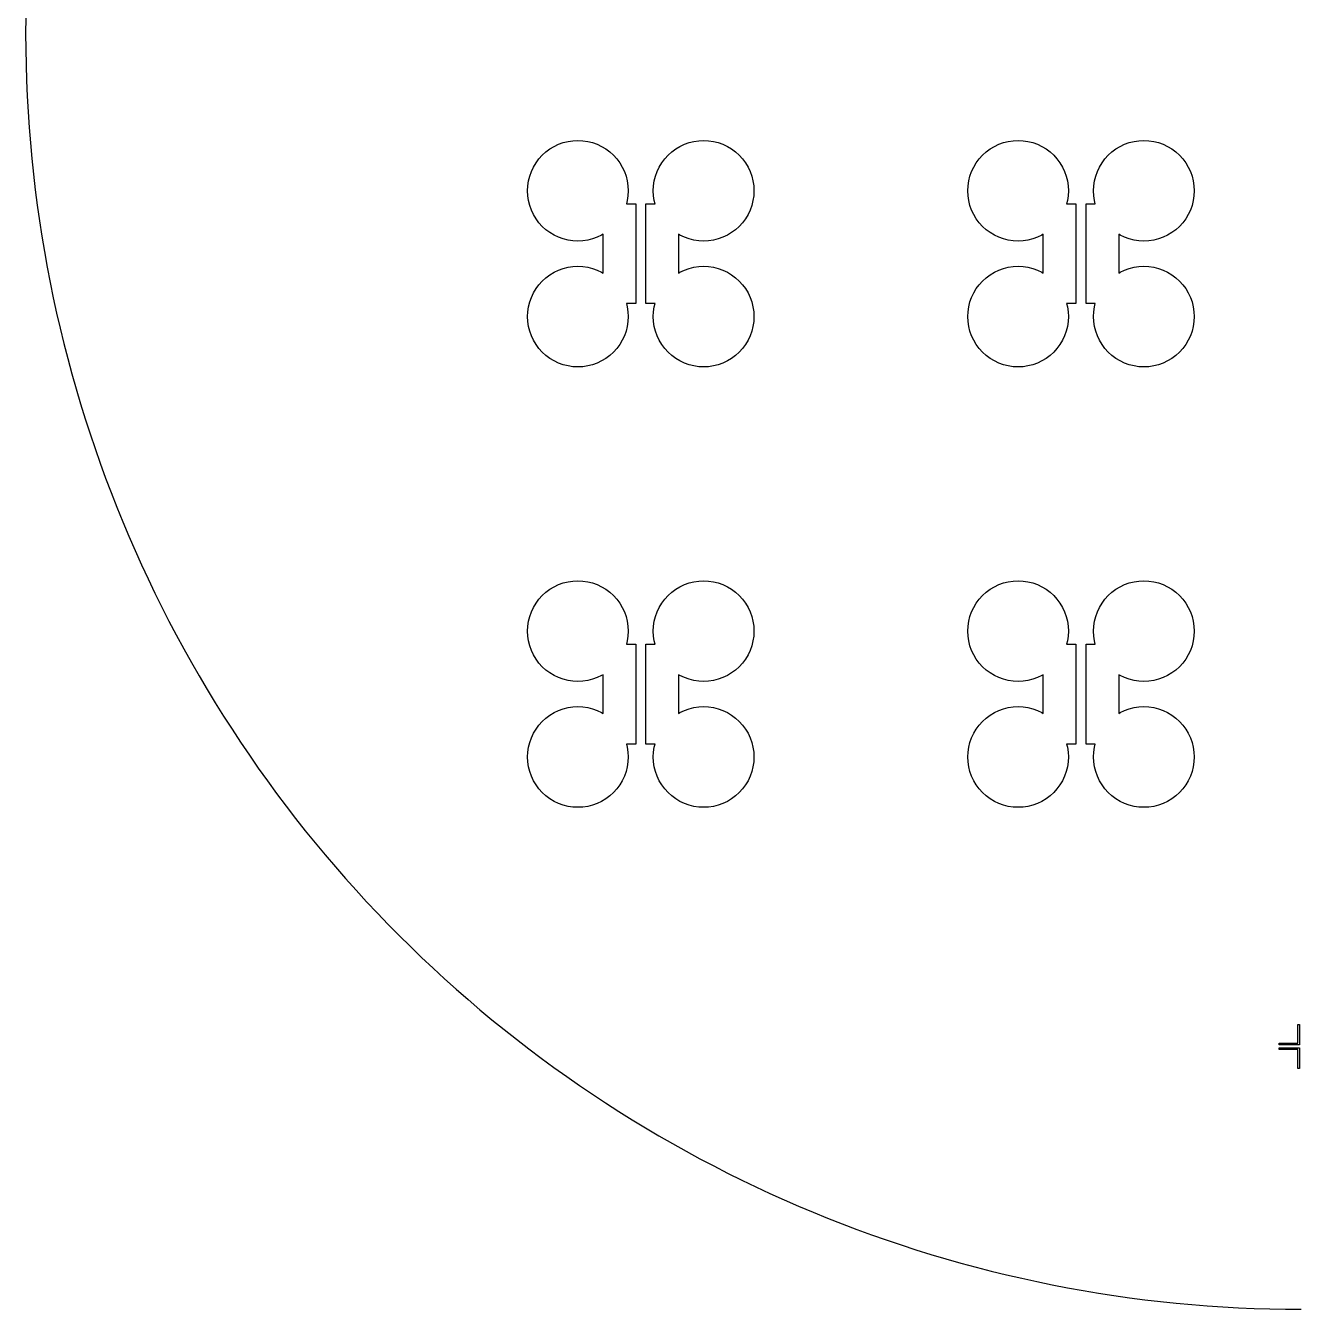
# Model space of a CAD drawing. Extents: x -18 to 83, y -18 to 83.
# Drawn here: x -18.4 to 32.2, y -18.4 to 32.6 of the extents above; entities that cross this region are included whole.
import ezdxf

# ---------------------------------------------------------------- set-up
doc = ezdxf.new("R2010")
doc.units = 0

msp = doc.modelspace()

# ---------------------------------------------------------------- linework, layer by layer
for p, q in [((-18.4462, 32.8722), (-18.45, 32.25)), ((-18.45, 32.25), (-18.4462, 31.6278)), ((-18.4462, 31.6278), (-18.4347, 31.0058)), ((-18.4347, 31.0058), (-18.4156, 30.3839)), ((-18.4156, 30.3839), (-18.3889, 29.7623)), ((-18.3889, 29.7623), (-18.3546, 29.141)), ((-18.3546, 29.141), (-18.3126, 28.5203)), ((-18.3126, 28.5203), (-18.263, 27.9001)), ((-18.263, 27.9001), (-18.2059, 27.2805)), ((2.0858, 27.4142), (2.23122, 27.546)), ((2.23122, 27.546), (2.38887, 27.6629)), ((2.38887, 27.6629), (2.55722, 27.7638)), ((2.55722, 27.7638), (2.73463, 27.8477)), ((2.73463, 27.8477), (2.91943, 27.9139)), ((2.91943, 27.9139), (3.10983, 27.9616)), ((3.10983, 27.9616), (3.30397, 27.9904)), ((3.30397, 27.9904), (3.5, 28)), ((3.5, 28), (3.69604, 27.9904)), ((3.69604, 27.9904), (3.89018, 27.9616)), ((3.89018, 27.9616), (4.08058, 27.9139)), ((4.08058, 27.9139), (4.26538, 27.8477)), ((4.26538, 27.8477), (4.44279, 27.7638)), ((4.44279, 27.7638), (4.61115, 27.6629)), ((4.61115, 27.6629), (4.7688, 27.546)), ((4.7688, 27.546), (4.91422, 27.4142)), ((7.08578, 27.4142), (7.2312, 27.546)), ((7.2312, 27.546), (7.38885, 27.6629)), ((7.38885, 27.6629), (7.55721, 27.7638)), ((7.55721, 27.7638), (7.73462, 27.8477)), ((7.73462, 27.8477), (7.91942, 27.9139)), ((7.91942, 27.9139), (8.10982, 27.9616)), ((8.10982, 27.9616), (8.30396, 27.9904)), ((8.30396, 27.9904), (8.5, 28)), ((8.5, 28), (8.69603, 27.9904)), ((8.69603, 27.9904), (8.89017, 27.9616)), ((8.89017, 27.9616), (9.08057, 27.9139)), ((9.08057, 27.9139), (9.26537, 27.8477)), ((9.26537, 27.8477), (9.44278, 27.7638)), ((9.44278, 27.7638), (9.61113, 27.6629)), ((9.61113, 27.6629), (9.76878, 27.546)), ((9.76878, 27.546), (9.9142, 27.4142)), ((19.5858, 27.4142), (19.7312, 27.546)), ((19.7312, 27.546), (19.8889, 27.6629)), ((19.8889, 27.6629), (20.0572, 27.7638)), ((20.0572, 27.7638), (20.2346, 27.8477)), ((20.2346, 27.8477), (20.4194, 27.9139)), ((20.4194, 27.9139), (20.6098, 27.9616)), ((20.6098, 27.9616), (20.804, 27.9904)), ((20.804, 27.9904), (21, 28)), ((21, 28), (21.196, 27.9904)), ((21.196, 27.9904), (21.3902, 27.9616)), ((21.3902, 27.9616), (21.5806, 27.9139)), ((21.5806, 27.9139), (21.7654, 27.8477)), ((21.7654, 27.8477), (21.9428, 27.7638)), ((21.9428, 27.7638), (22.1111, 27.6629)), ((22.1111, 27.6629), (22.2688, 27.546)), ((22.2688, 27.546), (22.4142, 27.4142)), ((24.5858, 27.4142), (24.7312, 27.546)), ((24.7312, 27.546), (24.8889, 27.6629)), ((24.8889, 27.6629), (25.0572, 27.7638)), ((25.0572, 27.7638), (25.2346, 27.8477)), ((25.2346, 27.8477), (25.4194, 27.9139)), ((25.4194, 27.9139), (25.6098, 27.9616)), ((25.6098, 27.9616), (25.804, 27.9904)), ((25.804, 27.9904), (26, 28)), ((26, 28), (26.196, 27.9904)), ((26.196, 27.9904), (26.3902, 27.9616)), ((26.3902, 27.9616), (26.5806, 27.9139)), ((26.5806, 27.9139), (26.7654, 27.8477)), ((26.7654, 27.8477), (26.9428, 27.7638)), ((26.9428, 27.7638), (27.1111, 27.6629)), ((27.1111, 27.6629), (27.2688, 27.546)), ((27.2688, 27.546), (27.4142, 27.4142)), ((-18.2059, 27.2805), (-18.1411, 26.6617)), ((1.73616, 26.9428), (1.83707, 27.1111)), ((1.83707, 27.1111), (1.95398, 27.2688)), ((1.95398, 27.2688), (2.0858, 27.4142)), ((4.91422, 27.4142), (5.04604, 27.2688)), ((5.04604, 27.2688), (5.16295, 27.1111)), ((5.16295, 27.1111), (5.26385, 26.9428)), ((6.73615, 26.9428), (6.83705, 27.1111)), ((6.83705, 27.1111), (6.95396, 27.2688)), ((6.95396, 27.2688), (7.08578, 27.4142)), ((9.9142, 27.4142), (10.046, 27.2688)), ((10.046, 27.2688), (10.1629, 27.1111)), ((10.1629, 27.1111), (10.2638, 26.9428)), ((19.2362, 26.9428), (19.3371, 27.1111)), ((19.3371, 27.1111), (19.454, 27.2688)), ((19.454, 27.2688), (19.5858, 27.4142)), ((22.4142, 27.4142), (22.546, 27.2688)), ((22.546, 27.2688), (22.6629, 27.1111)), ((22.6629, 27.1111), (22.7639, 26.9428)), ((24.2361, 26.9428), (24.3371, 27.1111)), ((24.3371, 27.1111), (24.454, 27.2688)), ((24.454, 27.2688), (24.5858, 27.4142)), ((27.4142, 27.4142), (27.546, 27.2688)), ((27.546, 27.2688), (27.6629, 27.1111)), ((27.6629, 27.1111), (27.7638, 26.9428)), ((-18.1411, 26.6617), (-18.0687, 26.0438)), ((1.53844, 26.3902), (1.58612, 26.5806)), ((1.58612, 26.5806), (1.65225, 26.7654)), ((1.65225, 26.7654), (1.73616, 26.9428)), ((5.26385, 26.9428), (5.34776, 26.7654)), ((5.34776, 26.7654), (5.41389, 26.5806)), ((5.41389, 26.5806), (5.46158, 26.3902)), ((6.53842, 26.3902), (6.58611, 26.5806)), ((6.58611, 26.5806), (6.65224, 26.7654)), ((6.65224, 26.7654), (6.73615, 26.9428)), ((10.2638, 26.9428), (10.3477, 26.7654)), ((10.3477, 26.7654), (10.4139, 26.5806)), ((10.4139, 26.5806), (10.4616, 26.3902)), ((19.0384, 26.3902), (19.0861, 26.5806)), ((19.0861, 26.5806), (19.1523, 26.7654)), ((19.1523, 26.7654), (19.2362, 26.9428)), ((22.7639, 26.9428), (22.8478, 26.7654)), ((22.8478, 26.7654), (22.9139, 26.5806)), ((22.9139, 26.5806), (22.9616, 26.3902)), ((24.0384, 26.3902), (24.0861, 26.5806)), ((24.0861, 26.5806), (24.1522, 26.7654)), ((24.1522, 26.7654), (24.2361, 26.9428)), ((27.7638, 26.9428), (27.8477, 26.7654)), ((27.8477, 26.7654), (27.9139, 26.5806)), ((27.9139, 26.5806), (27.9616, 26.3902)), ((-18.0687, 26.0438), (-17.9888, 25.4268)), ((1.5, 26), (1.50964, 26.196)), ((1.50964, 26.196), (1.53844, 26.3902)), ((5.46158, 26.3902), (5.49037, 26.196)), ((5.49037, 26.196), (5.5, 26)), ((6.5, 26), (6.50963, 26.196)), ((6.50963, 26.196), (6.53842, 26.3902)), ((10.4616, 26.3902), (10.4904, 26.196)), ((10.4904, 26.196), (10.5, 26)), ((19, 26), (19.0096, 26.196)), ((19.0096, 26.196), (19.0384, 26.3902)), ((22.9616, 26.3902), (22.9904, 26.196)), ((22.9904, 26.196), (23, 26)), ((24, 26), (24.0096, 26.196)), ((24.0096, 26.196), (24.0384, 26.3902)), ((27.9616, 26.3902), (27.9904, 26.196)), ((27.9904, 26.196), (28, 26)), ((1.50964, 25.804), (1.5, 26)), ((1.53844, 25.6098), (1.50964, 25.804)), ((1.58612, 25.4194), (1.53844, 25.6098)), ((5.46158, 25.6098), (5.43031, 25.485)), ((5.49037, 25.804), (5.46158, 25.6098)), ((5.5, 26), (5.49037, 25.804)), ((6.50963, 25.804), (6.5, 26)), ((6.53842, 25.6098), (6.50963, 25.804)), ((6.56969, 25.485), (6.53842, 25.6098)), ((10.4616, 25.6098), (10.4139, 25.4194)), ((10.4904, 25.804), (10.4616, 25.6098)), ((10.5, 26), (10.4904, 25.804)), ((19.0096, 25.804), (19, 26)), ((19.0384, 25.6098), (19.0096, 25.804)), ((19.0861, 25.4194), (19.0384, 25.6098)), ((22.9616, 25.6098), (22.9303, 25.485)), ((22.9904, 25.804), (22.9616, 25.6098)), ((23, 26), (22.9904, 25.804)), ((24.0096, 25.804), (24, 26)), ((24.0384, 25.6098), (24.0096, 25.804)), ((24.0697, 25.485), (24.0384, 25.6098)), ((27.9616, 25.6098), (27.9139, 25.4194)), ((27.9904, 25.804), (27.9616, 25.6098)), ((28, 26), (27.9904, 25.804)), ((-17.9888, 25.4268), (-17.9012, 24.8108)), ((1.65225, 25.2346), (1.58612, 25.4194)), ((1.73616, 25.0572), (1.65225, 25.2346)), ((1.83707, 24.8889), (1.73616, 25.0572)), ((5.43031, 25.485), (5.8, 25.485)), ((5.8, 25.485), (5.8, 21.515)), ((6.2, 21.515), (6.2, 25.485)), ((6.2, 25.485), (6.56969, 25.485)), ((10.2638, 25.0572), (10.1629, 24.8889)), ((10.3477, 25.2346), (10.2638, 25.0572)), ((10.4139, 25.4194), (10.3477, 25.2346)), ((19.1523, 25.2346), (19.0861, 25.4194)), ((19.2362, 25.0572), (19.1523, 25.2346)), ((19.3371, 24.8889), (19.2362, 25.0572)), ((22.9303, 25.485), (23.3, 25.485)), ((23.3, 25.485), (23.3, 21.515)), ((23.7, 21.515), (23.7, 25.485)), ((23.7, 25.485), (24.0697, 25.485)), ((27.7638, 25.0572), (27.6629, 24.8889)), ((27.8477, 25.2346), (27.7638, 25.0572)), ((27.9139, 25.4194), (27.8477, 25.2346)), ((-17.9012, 24.8108), (-17.8062, 24.1959)), ((1.95398, 24.7312), (1.83707, 24.8889)), ((2.0858, 24.5858), (1.95398, 24.7312)), ((2.23122, 24.454), (2.0858, 24.5858)), ((9.9142, 24.5858), (9.76878, 24.454)), ((10.046, 24.7312), (9.9142, 24.5858)), ((10.1629, 24.8889), (10.046, 24.7312)), ((19.454, 24.7312), (19.3371, 24.8889)), ((19.5858, 24.5858), (19.454, 24.7312)), ((19.7312, 24.454), (19.5858, 24.5858)), ((27.4142, 24.5858), (27.2688, 24.454)), ((27.546, 24.7312), (27.4142, 24.5858)), ((27.6629, 24.8889), (27.546, 24.7312)), ((-17.8062, 24.1959), (-17.7036, 23.5822)), ((2.38887, 24.3371), (2.23122, 24.454)), ((2.55722, 24.2361), (2.38887, 24.3371)), ((2.73463, 24.1522), (2.55722, 24.2361)), ((2.91943, 24.0861), (2.73463, 24.1522)), ((3.10983, 24.0384), (2.91943, 24.0861)), ((3.30397, 24.0096), (3.10983, 24.0384)), ((3.5, 24), (3.30397, 24.0096)), ((3.69604, 24.0096), (3.5, 24)), ((3.89018, 24.0384), (3.69604, 24.0096)), ((4.08058, 24.0861), (3.89018, 24.0384)), ((4.26538, 24.1522), (4.08058, 24.0861)), ((4.44279, 24.2361), (4.26538, 24.1522)), ((4.5, 24.2704), (4.44279, 24.2361)), ((4.5, 22.7296), (4.5, 24.2704)), ((7.55721, 24.2361), (7.5, 24.2704)), ((7.5, 24.2704), (7.5, 22.7296)), ((7.73462, 24.1522), (7.55721, 24.2361)), ((7.91942, 24.0861), (7.73462, 24.1522)), ((8.10982, 24.0384), (7.91942, 24.0861)), ((8.30396, 24.0096), (8.10982, 24.0384)), ((8.5, 24), (8.30396, 24.0096)), ((8.69603, 24.0096), (8.5, 24)), ((8.89017, 24.0384), (8.69603, 24.0096)), ((9.08057, 24.0861), (8.89017, 24.0384)), ((9.26537, 24.1522), (9.08057, 24.0861)), ((9.44278, 24.2361), (9.26537, 24.1522)), ((9.61113, 24.3371), (9.44278, 24.2361)), ((9.76878, 24.454), (9.61113, 24.3371)), ((19.8889, 24.3371), (19.7312, 24.454)), ((20.0572, 24.2361), (19.8889, 24.3371)), ((20.2346, 24.1522), (20.0572, 24.2361)), ((20.4194, 24.0861), (20.2346, 24.1522)), ((20.6098, 24.0384), (20.4194, 24.0861)), ((20.804, 24.0096), (20.6098, 24.0384)), ((21, 24), (20.804, 24.0096)), ((21.196, 24.0096), (21, 24)), ((21.3902, 24.0384), (21.196, 24.0096)), ((21.5806, 24.0861), (21.3902, 24.0384)), ((21.7654, 24.1522), (21.5806, 24.0861)), ((21.9428, 24.2361), (21.7654, 24.1522)), ((22, 24.2704), (21.9428, 24.2361)), ((22, 22.7296), (22, 24.2704)), ((25.0572, 24.2361), (25, 24.2704)), ((25, 24.2704), (25, 22.7296)), ((25.2346, 24.1522), (25.0572, 24.2361)), ((25.4194, 24.0861), (25.2346, 24.1522)), ((25.6098, 24.0384), (25.4194, 24.0861)), ((25.804, 24.0096), (25.6098, 24.0384)), ((26, 24), (25.804, 24.0096)), ((26.196, 24.0096), (26, 24)), ((26.3902, 24.0384), (26.196, 24.0096)), ((26.5806, 24.0861), (26.3902, 24.0384)), ((26.7654, 24.1522), (26.5806, 24.0861)), ((26.9428, 24.2361), (26.7654, 24.1522)), ((27.1111, 24.3371), (26.9428, 24.2361)), ((27.2688, 24.454), (27.1111, 24.3371)), ((-17.7036, 23.5822), (-17.5934, 22.9699)), ((-17.5934, 22.9699), (-17.4758, 22.3589)), ((2.91943, 22.9139), (3.10983, 22.9616)), ((3.10983, 22.9616), (3.30397, 22.9904)), ((3.30397, 22.9904), (3.5, 23)), ((3.5, 23), (3.69604, 22.9904)), ((3.69604, 22.9904), (3.89018, 22.9616)), ((3.89018, 22.9616), (4.08058, 22.9139)), ((7.91942, 22.9139), (8.10982, 22.9616)), ((8.10982, 22.9616), (8.30396, 22.9904)), ((8.30396, 22.9904), (8.5, 23)), ((8.5, 23), (8.69603, 22.9904)), ((8.69603, 22.9904), (8.89017, 22.9616)), ((8.89017, 22.9616), (9.08057, 22.9139)), ((20.4194, 22.9139), (20.6098, 22.9616)), ((20.6098, 22.9616), (20.804, 22.9904)), ((20.804, 22.9904), (21, 23)), ((21, 23), (21.196, 22.9904)), ((21.196, 22.9904), (21.3902, 22.9616)), ((21.3902, 22.9616), (21.5806, 22.9139)), ((25.4194, 22.9139), (25.6098, 22.9616)), ((25.6098, 22.9616), (25.804, 22.9904)), ((25.804, 22.9904), (26, 23)), ((26, 23), (26.196, 22.9904)), ((26.196, 22.9904), (26.3902, 22.9616)), ((26.3902, 22.9616), (26.5806, 22.9139)), ((2.0858, 22.4142), (2.23122, 22.546)), ((2.23122, 22.546), (2.38887, 22.6629)), ((2.38887, 22.6629), (2.55722, 22.7639)), ((2.55722, 22.7639), (2.73463, 22.8478)), ((2.73463, 22.8478), (2.91943, 22.9139)), ((4.08058, 22.9139), (4.26538, 22.8478)), ((4.26538, 22.8478), (4.44279, 22.7639)), ((4.44279, 22.7639), (4.5, 22.7296)), ((7.5, 22.7296), (7.55721, 22.7639)), ((7.55721, 22.7639), (7.73462, 22.8478)), ((7.73462, 22.8478), (7.91942, 22.9139)), ((9.08057, 22.9139), (9.26537, 22.8478)), ((9.26537, 22.8478), (9.44278, 22.7639)), ((9.44278, 22.7639), (9.61113, 22.6629)), ((9.61113, 22.6629), (9.76878, 22.546)), ((9.76878, 22.546), (9.9142, 22.4142)), ((19.5858, 22.4142), (19.7312, 22.546)), ((19.7312, 22.546), (19.8889, 22.6629)), ((19.8889, 22.6629), (20.0572, 22.7639)), ((20.0572, 22.7639), (20.2346, 22.8478)), ((20.2346, 22.8478), (20.4194, 22.9139)), ((21.5806, 22.9139), (21.7654, 22.8478)), ((21.7654, 22.8478), (21.9428, 22.7639)), ((21.9428, 22.7639), (22, 22.7296)), ((25, 22.7296), (25.0572, 22.7639)), ((25.0572, 22.7639), (25.2346, 22.8478)), ((25.2346, 22.8478), (25.4194, 22.9139)), ((26.5806, 22.9139), (26.7654, 22.8478)), ((26.7654, 22.8478), (26.9428, 22.7639)), ((26.9428, 22.7639), (27.1111, 22.6629)), ((27.1111, 22.6629), (27.2688, 22.546)), ((27.2688, 22.546), (27.4142, 22.4142)), ((-17.4758, 22.3589), (-17.3507, 21.7495)), ((1.65225, 21.7654), (1.73616, 21.9428)), ((1.73616, 21.9428), (1.83707, 22.1111)), ((1.83707, 22.1111), (1.95398, 22.2688)), ((1.95398, 22.2688), (2.0858, 22.4142)), ((9.9142, 22.4142), (10.046, 22.2688)), ((10.046, 22.2688), (10.1629, 22.1111)), ((10.1629, 22.1111), (10.2638, 21.9428)), ((10.2638, 21.9428), (10.3477, 21.7654)), ((19.1523, 21.7654), (19.2362, 21.9428)), ((19.2362, 21.9428), (19.3371, 22.1111)), ((19.3371, 22.1111), (19.454, 22.2688)), ((19.454, 22.2688), (19.5858, 22.4142)), ((27.4142, 22.4142), (27.546, 22.2688)), ((27.546, 22.2688), (27.6629, 22.1111)), ((27.6629, 22.1111), (27.7638, 21.9428)), ((27.7638, 21.9428), (27.8477, 21.7654)), ((-17.3507, 21.7495), (-17.2181, 21.1416)), ((1.53844, 21.3902), (1.58612, 21.5806)), ((1.58612, 21.5806), (1.65225, 21.7654)), ((5.8, 21.515), (5.43031, 21.515)), ((5.43031, 21.515), (5.46158, 21.3902)), ((6.56969, 21.515), (6.2, 21.515)), ((6.53842, 21.3902), (6.56969, 21.515)), ((10.3477, 21.7654), (10.4139, 21.5806)), ((10.4139, 21.5806), (10.4616, 21.3902)), ((19.0384, 21.3902), (19.0861, 21.5806)), ((19.0861, 21.5806), (19.1523, 21.7654)), ((23.3, 21.515), (22.9303, 21.515)), ((22.9303, 21.515), (22.9616, 21.3902)), ((24.0697, 21.515), (23.7, 21.515)), ((24.0384, 21.3902), (24.0697, 21.515)), ((27.8477, 21.7654), (27.9139, 21.5806)), ((27.9139, 21.5806), (27.9616, 21.3902)), ((-17.2181, 21.1416), (-17.078, 20.5353)), ((1.5, 21), (1.50964, 21.196)), ((1.50964, 20.804), (1.5, 21)), ((1.50964, 21.196), (1.53844, 21.3902)), ((5.46158, 21.3902), (5.49037, 21.196)), ((5.49037, 21.196), (5.5, 21)), ((5.5, 21), (5.49037, 20.804)), ((6.5, 21), (6.50963, 21.196)), ((6.50963, 20.804), (6.5, 21)), ((6.50963, 21.196), (6.53842, 21.3902)), ((10.4616, 21.3902), (10.4904, 21.196)), ((10.4904, 21.196), (10.5, 21)), ((10.5, 21), (10.4904, 20.804)), ((19, 21), (19.0096, 21.196)), ((19.0096, 20.804), (19, 21)), ((19.0096, 21.196), (19.0384, 21.3902)), ((22.9616, 21.3902), (22.9904, 21.196)), ((22.9904, 21.196), (23, 21)), ((23, 21), (22.9904, 20.804)), ((24, 21), (24.0096, 21.196)), ((24.0096, 20.804), (24, 21)), ((24.0096, 21.196), (24.0384, 21.3902)), ((27.9616, 21.3902), (27.9904, 21.196)), ((27.9904, 21.196), (28, 21)), ((28, 21), (27.9904, 20.804)), ((-17.078, 20.5353), (-16.9306, 19.9309)), ((1.53844, 20.6098), (1.50964, 20.804)), ((1.58612, 20.4194), (1.53844, 20.6098)), ((1.65225, 20.2346), (1.58612, 20.4194)), ((5.41389, 20.4194), (5.34776, 20.2346)), ((5.46158, 20.6098), (5.41389, 20.4194)), ((5.49037, 20.804), (5.46158, 20.6098)), ((6.53842, 20.6098), (6.50963, 20.804)), ((6.58611, 20.4194), (6.53842, 20.6098)), ((6.65224, 20.2346), (6.58611, 20.4194)), ((10.4139, 20.4194), (10.3477, 20.2346)), ((10.4616, 20.6098), (10.4139, 20.4194)), ((10.4904, 20.804), (10.4616, 20.6098)), ((19.0384, 20.6098), (19.0096, 20.804)), ((19.0861, 20.4194), (19.0384, 20.6098)), ((19.1523, 20.2346), (19.0861, 20.4194)), ((22.9139, 20.4194), (22.8478, 20.2346)), ((22.9616, 20.6098), (22.9139, 20.4194)), ((22.9904, 20.804), (22.9616, 20.6098)), ((24.0384, 20.6098), (24.0096, 20.804)), ((24.0861, 20.4194), (24.0384, 20.6098)), ((24.1522, 20.2346), (24.0861, 20.4194)), ((27.9139, 20.4194), (27.8477, 20.2346)), ((27.9616, 20.6098), (27.9139, 20.4194)), ((27.9904, 20.804), (27.9616, 20.6098)), ((-16.9306, 19.9309), (-16.7757, 19.3283)), ((1.73616, 20.0572), (1.65225, 20.2346)), ((1.83707, 19.8889), (1.73616, 20.0572)), ((5.26385, 20.0572), (5.16295, 19.8889)), ((5.34776, 20.2346), (5.26385, 20.0572)), ((6.73615, 20.0572), (6.65224, 20.2346)), ((6.83705, 19.8889), (6.73615, 20.0572)), ((10.2638, 20.0572), (10.1629, 19.8889)), ((10.3477, 20.2346), (10.2638, 20.0572)), ((19.2362, 20.0572), (19.1523, 20.2346)), ((19.3371, 19.8889), (19.2362, 20.0572)), ((22.7639, 20.0572), (22.6629, 19.8889)), ((22.8478, 20.2346), (22.7639, 20.0572)), ((24.2361, 20.0572), (24.1522, 20.2346)), ((24.3371, 19.8889), (24.2361, 20.0572)), ((27.7638, 20.0572), (27.6629, 19.8889)), ((27.8477, 20.2346), (27.7638, 20.0572)), ((1.95398, 19.7312), (1.83707, 19.8889)), ((2.0858, 19.5858), (1.95398, 19.7312)), ((2.23122, 19.454), (2.0858, 19.5858)), ((2.38887, 19.3371), (2.23122, 19.454)), ((4.7688, 19.454), (4.61115, 19.3371)), ((4.91422, 19.5858), (4.7688, 19.454)), ((5.04604, 19.7312), (4.91422, 19.5858)), ((5.16295, 19.8889), (5.04604, 19.7312)), ((6.95396, 19.7312), (6.83705, 19.8889)), ((7.08578, 19.5858), (6.95396, 19.7312)), ((7.2312, 19.454), (7.08578, 19.5858)), ((7.38885, 19.3371), (7.2312, 19.454)), ((9.76878, 19.454), (9.61113, 19.3371)), ((9.9142, 19.5858), (9.76878, 19.454)), ((10.046, 19.7312), (9.9142, 19.5858)), ((10.1629, 19.8889), (10.046, 19.7312)), ((19.454, 19.7312), (19.3371, 19.8889)), ((19.5858, 19.5858), (19.454, 19.7312)), ((19.7312, 19.454), (19.5858, 19.5858)), ((19.8889, 19.3371), (19.7312, 19.454)), ((22.2688, 19.454), (22.1111, 19.3371)), ((22.4142, 19.5858), (22.2688, 19.454)), ((22.546, 19.7312), (22.4142, 19.5858)), ((22.6629, 19.8889), (22.546, 19.7312)), ((24.454, 19.7312), (24.3371, 19.8889)), ((24.5858, 19.5858), (24.454, 19.7312)), ((24.7312, 19.454), (24.5858, 19.5858)), ((24.8889, 19.3371), (24.7312, 19.454)), ((27.2688, 19.454), (27.1111, 19.3371)), ((27.4142, 19.5858), (27.2688, 19.454)), ((27.546, 19.7312), (27.4142, 19.5858)), ((27.6629, 19.8889), (27.546, 19.7312)), ((-16.7757, 19.3283), (-16.6134, 18.7277)), ((2.55722, 19.2362), (2.38887, 19.3371)), ((2.73463, 19.1523), (2.55722, 19.2362)), ((2.91943, 19.0861), (2.73463, 19.1523)), ((3.10983, 19.0384), (2.91943, 19.0861)), ((3.30397, 19.0096), (3.10983, 19.0384)), ((3.5, 19), (3.30397, 19.0096)), ((3.69604, 19.0096), (3.5, 19)), ((3.89018, 19.0384), (3.69604, 19.0096)), ((4.08058, 19.0861), (3.89018, 19.0384)), ((4.26538, 19.1523), (4.08058, 19.0861)), ((4.44279, 19.2362), (4.26538, 19.1523)), ((4.61115, 19.3371), (4.44279, 19.2362)), ((7.55721, 19.2362), (7.38885, 19.3371)), ((7.73462, 19.1523), (7.55721, 19.2362)), ((7.91942, 19.0861), (7.73462, 19.1523)), ((8.10982, 19.0384), (7.91942, 19.0861)), ((8.30396, 19.0096), (8.10982, 19.0384)), ((8.5, 19), (8.30396, 19.0096)), ((8.69603, 19.0096), (8.5, 19)), ((8.89017, 19.0384), (8.69603, 19.0096)), ((9.08057, 19.0861), (8.89017, 19.0384)), ((9.26537, 19.1523), (9.08057, 19.0861)), ((9.44278, 19.2362), (9.26537, 19.1523)), ((9.61113, 19.3371), (9.44278, 19.2362)), ((20.0572, 19.2362), (19.8889, 19.3371)), ((20.2346, 19.1523), (20.0572, 19.2362)), ((20.4194, 19.0861), (20.2346, 19.1523)), ((20.6098, 19.0384), (20.4194, 19.0861)), ((20.804, 19.0096), (20.6098, 19.0384)), ((21, 19), (20.804, 19.0096)), ((21.196, 19.0096), (21, 19)), ((21.3902, 19.0384), (21.196, 19.0096)), ((21.5806, 19.0861), (21.3902, 19.0384)), ((21.7654, 19.1523), (21.5806, 19.0861)), ((21.9428, 19.2362), (21.7654, 19.1523)), ((22.1111, 19.3371), (21.9428, 19.2362)), ((25.0572, 19.2362), (24.8889, 19.3371)), ((25.2346, 19.1523), (25.0572, 19.2362)), ((25.4194, 19.0861), (25.2346, 19.1523)), ((25.6098, 19.0384), (25.4194, 19.0861)), ((25.804, 19.0096), (25.6098, 19.0384)), ((26, 19), (25.804, 19.0096)), ((26.196, 19.0096), (26, 19)), ((26.3902, 19.0384), (26.196, 19.0096)), ((26.5806, 19.0861), (26.3902, 19.0384)), ((26.7654, 19.1523), (26.5806, 19.0861)), ((26.9428, 19.2362), (26.7654, 19.1523)), ((27.1111, 19.3371), (26.9428, 19.2362)), ((-16.6134, 18.7277), (-16.4438, 18.129)), ((-16.4438, 18.129), (-16.2669, 17.5326)), ((-16.2669, 17.5326), (-16.0826, 16.9383)), ((-16.0826, 16.9383), (-15.8911, 16.3463)), ((-15.8911, 16.3463), (-15.6923, 15.7568)), ((-15.6923, 15.7568), (-15.4863, 15.1697)), ((-15.4863, 15.1697), (-15.2731, 14.5852)), ((-15.2731, 14.5852), (-15.0527, 14.0033)), ((-15.0527, 14.0033), (-14.8253, 13.4242)), ((-14.8253, 13.4242), (-14.5907, 12.8479)), ((-14.5907, 12.8479), (-14.3491, 12.2746)), ((-14.3491, 12.2746), (-14.1004, 11.7043)), ((-14.1004, 11.7043), (-13.8448, 11.137)), ((-13.8448, 11.137), (-13.5822, 10.573)), ((-13.5822, 10.573), (-13.3128, 10.0121)), ((2.38887, 10.1629), (2.55722, 10.2638)), ((2.55722, 10.2638), (2.73463, 10.3477)), ((2.73463, 10.3477), (2.91943, 10.4139)), ((2.91943, 10.4139), (3.10983, 10.4616)), ((3.10983, 10.4616), (3.30397, 10.4904)), ((3.30397, 10.4904), (3.5, 10.5)), ((3.5, 10.5), (3.69604, 10.4904)), ((3.69604, 10.4904), (3.89018, 10.4616)), ((3.89018, 10.4616), (4.08058, 10.4139)), ((4.08058, 10.4139), (4.26538, 10.3477)), ((4.26538, 10.3477), (4.44279, 10.2638)), ((4.44279, 10.2638), (4.61115, 10.1629)), ((7.38885, 10.1629), (7.55721, 10.2638)), ((7.55721, 10.2638), (7.73462, 10.3477)), ((7.73462, 10.3477), (7.91942, 10.4139)), ((7.91942, 10.4139), (8.10982, 10.4616)), ((8.10982, 10.4616), (8.30396, 10.4904)), ((8.30396, 10.4904), (8.5, 10.5)), ((8.5, 10.5), (8.69603, 10.4904)), ((8.69603, 10.4904), (8.89017, 10.4616)), ((8.89017, 10.4616), (9.08057, 10.4139)), ((9.08057, 10.4139), (9.26537, 10.3477)), ((9.26537, 10.3477), (9.44278, 10.2638)), ((9.44278, 10.2638), (9.61113, 10.1629)), ((19.8889, 10.1629), (20.0572, 10.2638)), ((20.0572, 10.2638), (20.2346, 10.3477)), ((20.2346, 10.3477), (20.4194, 10.4139)), ((20.4194, 10.4139), (20.6098, 10.4616)), ((20.6098, 10.4616), (20.804, 10.4904)), ((20.804, 10.4904), (21, 10.5)), ((21, 10.5), (21.196, 10.4904)), ((21.196, 10.4904), (21.3902, 10.4616)), ((21.3902, 10.4616), (21.5806, 10.4139)), ((21.5806, 10.4139), (21.7654, 10.3477)), ((21.7654, 10.3477), (21.9428, 10.2638)), ((21.9428, 10.2638), (22.1111, 10.1629)), ((24.8889, 10.1629), (25.0572, 10.2638)), ((25.0572, 10.2638), (25.2346, 10.3477)), ((25.2346, 10.3477), (25.4194, 10.4139)), ((25.4194, 10.4139), (25.6098, 10.4616)), ((25.6098, 10.4616), (25.804, 10.4904)), ((25.804, 10.4904), (26, 10.5)), ((26, 10.5), (26.196, 10.4904)), ((26.196, 10.4904), (26.3902, 10.4616)), ((26.3902, 10.4616), (26.5806, 10.4139)), ((26.5806, 10.4139), (26.7654, 10.3477)), ((26.7654, 10.3477), (26.9428, 10.2638)), ((26.9428, 10.2638), (27.1111, 10.1629)), ((-13.3128, 10.0121), (-13.0365, 9.4547)), ((1.83707, 9.61113), (1.95398, 9.76878)), ((1.95398, 9.76878), (2.0858, 9.9142)), ((2.0858, 9.9142), (2.23122, 10.046)), ((2.23122, 10.046), (2.38887, 10.1629)), ((4.61115, 10.1629), (4.7688, 10.046)), ((4.7688, 10.046), (4.91422, 9.9142)), ((4.91422, 9.9142), (5.04604, 9.76878)), ((5.04604, 9.76878), (5.16295, 9.61113)), ((6.83705, 9.61113), (6.95396, 9.76878)), ((6.95396, 9.76878), (7.08578, 9.9142)), ((7.08578, 9.9142), (7.2312, 10.046)), ((7.2312, 10.046), (7.38885, 10.1629)), ((9.61113, 10.1629), (9.76878, 10.046)), ((9.76878, 10.046), (9.9142, 9.9142)), ((9.9142, 9.9142), (10.046, 9.76878)), ((10.046, 9.76878), (10.1629, 9.61113)), ((19.3371, 9.61113), (19.454, 9.76878)), ((19.454, 9.76878), (19.5858, 9.9142)), ((19.5858, 9.9142), (19.7312, 10.046)), ((19.7312, 10.046), (19.8889, 10.1629)), ((22.1111, 10.1629), (22.2688, 10.046)), ((22.2688, 10.046), (22.4142, 9.9142)), ((22.4142, 9.9142), (22.546, 9.76878)), ((22.546, 9.76878), (22.6629, 9.61113)), ((24.3371, 9.61113), (24.454, 9.76878)), ((24.454, 9.76878), (24.5858, 9.9142)), ((24.5858, 9.9142), (24.7312, 10.046)), ((24.7312, 10.046), (24.8889, 10.1629)), ((27.1111, 10.1629), (27.2688, 10.046)), ((27.2688, 10.046), (27.4142, 9.9142)), ((27.4142, 9.9142), (27.546, 9.76878)), ((27.546, 9.76878), (27.6629, 9.61113)), ((-13.0365, 9.4547), (-12.7533, 8.90068)), ((1.58612, 9.08057), (1.65225, 9.26537)), ((1.65225, 9.26537), (1.73616, 9.44278)), ((1.73616, 9.44278), (1.83707, 9.61113)), ((5.16295, 9.61113), (5.26385, 9.44278)), ((5.26385, 9.44278), (5.34776, 9.26537)), ((5.34776, 9.26537), (5.41389, 9.08057)), ((6.58611, 9.08057), (6.65224, 9.26537)), ((6.65224, 9.26537), (6.73615, 9.44278)), ((6.73615, 9.44278), (6.83705, 9.61113)), ((10.1629, 9.61113), (10.2638, 9.44278)), ((10.2638, 9.44278), (10.3477, 9.26537)), ((10.3477, 9.26537), (10.4139, 9.08057)), ((19.0861, 9.08057), (19.1523, 9.26537)), ((19.1523, 9.26537), (19.2362, 9.44278)), ((19.2362, 9.44278), (19.3371, 9.61113)), ((22.6629, 9.61113), (22.7639, 9.44278)), ((22.7639, 9.44278), (22.8478, 9.26537)), ((22.8478, 9.26537), (22.9139, 9.08057)), ((24.0861, 9.08057), (24.1522, 9.26537)), ((24.1522, 9.26537), (24.2361, 9.44278)), ((24.2361, 9.44278), (24.3371, 9.61113)), ((27.6629, 9.61113), (27.7638, 9.44278)), ((27.7638, 9.44278), (27.8477, 9.26537)), ((27.8477, 9.26537), (27.9139, 9.08057)), ((-12.7533, 8.90068), (-12.4634, 8.35017)), ((1.5, 8.5), (1.50964, 8.69603)), ((1.50964, 8.69603), (1.53844, 8.89017)), ((1.53844, 8.89017), (1.58612, 9.08057)), ((5.41389, 9.08057), (5.46158, 8.89017)), ((5.46158, 8.89017), (5.49037, 8.69603)), ((5.49037, 8.69603), (5.5, 8.5)), ((6.5, 8.5), (6.50963, 8.69603)), ((6.50963, 8.69603), (6.53842, 8.89017)), ((6.53842, 8.89017), (6.58611, 9.08057)), ((10.4139, 9.08057), (10.4616, 8.89017)), ((10.4616, 8.89017), (10.4904, 8.69603)), ((10.4904, 8.69603), (10.5, 8.5)), ((19, 8.5), (19.0096, 8.69603)), ((19.0096, 8.69603), (19.0384, 8.89017)), ((19.0384, 8.89017), (19.0861, 9.08057)), ((22.9139, 9.08057), (22.9616, 8.89017)), ((22.9616, 8.89017), (22.9904, 8.69603)), ((22.9904, 8.69603), (23, 8.5)), ((24, 8.5), (24.0096, 8.69603)), ((24.0096, 8.69603), (24.0384, 8.89017)), ((24.0384, 8.89017), (24.0861, 9.08057)), ((27.9139, 9.08057), (27.9616, 8.89017)), ((27.9616, 8.89017), (27.9904, 8.69603)), ((27.9904, 8.69603), (28, 8.5)), ((-12.4634, 8.35017), (-12.1667, 7.80327)), ((1.50964, 8.30396), (1.5, 8.5)), ((1.53844, 8.10982), (1.50964, 8.30396)), ((5.49037, 8.30396), (5.46158, 8.10982)), ((5.5, 8.5), (5.49037, 8.30396)), ((6.50963, 8.30396), (6.5, 8.5)), ((6.53842, 8.10982), (6.50963, 8.30396)), ((10.4904, 8.30396), (10.4616, 8.10982)), ((10.5, 8.5), (10.4904, 8.30396)), ((19.0096, 8.30396), (19, 8.5)), ((19.0384, 8.10982), (19.0096, 8.30396)), ((22.9904, 8.30396), (22.9616, 8.10982)), ((23, 8.5), (22.9904, 8.30396)), ((24.0096, 8.30396), (24, 8.5)), ((24.0384, 8.10982), (24.0096, 8.30396)), ((27.9904, 8.30396), (27.9616, 8.10982)), ((28, 8.5), (27.9904, 8.30396)), ((-12.1667, 7.80327), (-11.8634, 7.26006)), ((1.58612, 7.91942), (1.53844, 8.10982)), ((1.65225, 7.73462), (1.58612, 7.91942)), ((1.73616, 7.55721), (1.65225, 7.73462)), ((5.46158, 8.10982), (5.43031, 7.98499)), ((5.43031, 7.98499), (5.8, 7.98499)), ((5.8, 7.98499), (5.8, 4.01501)), ((6.2, 4.01501), (6.2, 7.98499)), ((6.2, 7.98499), (6.56969, 7.98499)), ((6.56969, 7.98499), (6.53842, 8.10982)), ((10.3477, 7.73462), (10.2638, 7.55721)), ((10.4139, 7.91942), (10.3477, 7.73462)), ((10.4616, 8.10982), (10.4139, 7.91942)), ((19.0861, 7.91942), (19.0384, 8.10982)), ((19.1523, 7.73462), (19.0861, 7.91942)), ((19.2362, 7.55721), (19.1523, 7.73462)), ((22.9616, 8.10982), (22.9303, 7.98499)), ((22.9303, 7.98499), (23.3, 7.98499)), ((23.3, 7.98499), (23.3, 4.01501)), ((23.7, 4.01501), (23.7, 7.98499)), ((23.7, 7.98499), (24.0697, 7.98499)), ((24.0697, 7.98499), (24.0384, 8.10982)), ((27.8477, 7.73462), (27.7638, 7.55721)), ((27.9139, 7.91942), (27.8477, 7.73462)), ((27.9616, 8.10982), (27.9139, 7.91942)), ((-11.8634, 7.26006), (-11.5534, 6.7206)), ((1.83707, 7.38885), (1.73616, 7.55721)), ((1.95398, 7.2312), (1.83707, 7.38885)), ((2.0858, 7.08578), (1.95398, 7.2312)), ((10.046, 7.2312), (9.9142, 7.08578)), ((10.1629, 7.38885), (10.046, 7.2312)), ((10.2638, 7.55721), (10.1629, 7.38885)), ((19.3371, 7.38885), (19.2362, 7.55721)), ((19.454, 7.2312), (19.3371, 7.38885)), ((19.5858, 7.08578), (19.454, 7.2312)), ((27.546, 7.2312), (27.4142, 7.08578)), ((27.6629, 7.38885), (27.546, 7.2312)), ((27.7638, 7.55721), (27.6629, 7.38885)), ((-11.5534, 6.7206), (-11.2368, 6.18498)), ((2.23122, 6.95396), (2.0858, 7.08578)), ((2.38887, 6.83705), (2.23122, 6.95396)), ((2.55722, 6.73615), (2.38887, 6.83705)), ((2.73463, 6.65224), (2.55722, 6.73615)), ((2.91943, 6.58611), (2.73463, 6.65224)), ((4.26538, 6.65224), (4.08058, 6.58611)), ((4.44279, 6.73615), (4.26538, 6.65224)), ((4.5, 6.77043), (4.44279, 6.73615)), ((4.5, 5.22957), (4.5, 6.77043)), ((7.55721, 6.73615), (7.5, 6.77043)), ((7.5, 6.77043), (7.5, 5.22957)), ((7.73462, 6.65224), (7.55721, 6.73615)), ((7.91942, 6.58611), (7.73462, 6.65224)), ((9.26537, 6.65224), (9.08057, 6.58611)), ((9.44278, 6.73615), (9.26537, 6.65224)), ((9.61113, 6.83705), (9.44278, 6.73615)), ((9.76878, 6.95396), (9.61113, 6.83705)), ((9.9142, 7.08578), (9.76878, 6.95396)), ((19.7312, 6.95396), (19.5858, 7.08578)), ((19.8889, 6.83705), (19.7312, 6.95396)), ((20.0572, 6.73615), (19.8889, 6.83705)), ((20.2346, 6.65224), (20.0572, 6.73615)), ((20.4194, 6.58611), (20.2346, 6.65224)), ((21.7654, 6.65224), (21.5806, 6.58611)), ((21.9428, 6.73615), (21.7654, 6.65224)), ((22, 6.77043), (21.9428, 6.73615)), ((22, 5.22957), (22, 6.77043)), ((25.0572, 6.73615), (25, 6.77043)), ((25, 6.77043), (25, 5.22957)), ((25.2346, 6.65224), (25.0572, 6.73615)), ((25.4194, 6.58611), (25.2346, 6.65224)), ((26.7654, 6.65224), (26.5806, 6.58611)), ((26.9428, 6.73615), (26.7654, 6.65224)), ((27.1111, 6.83705), (26.9428, 6.73615)), ((27.2688, 6.95396), (27.1111, 6.83705)), ((27.4142, 7.08578), (27.2688, 6.95396)), ((-11.2368, 6.18498), (-10.9137, 5.65329)), ((3.10983, 6.53842), (2.91943, 6.58611)), ((3.30397, 6.50963), (3.10983, 6.53842)), ((3.5, 6.5), (3.30397, 6.50963)), ((3.69604, 6.50963), (3.5, 6.5)), ((3.89018, 6.53842), (3.69604, 6.50963)), ((4.08058, 6.58611), (3.89018, 6.53842)), ((8.10982, 6.53842), (7.91942, 6.58611)), ((8.30396, 6.50963), (8.10982, 6.53842)), ((8.5, 6.5), (8.30396, 6.50963)), ((8.69603, 6.50963), (8.5, 6.5)), ((8.89017, 6.53842), (8.69603, 6.50963)), ((9.08057, 6.58611), (8.89017, 6.53842)), ((20.6098, 6.53842), (20.4194, 6.58611)), ((20.804, 6.50963), (20.6098, 6.53842)), ((21, 6.5), (20.804, 6.50963)), ((21.196, 6.50963), (21, 6.5)), ((21.3902, 6.53842), (21.196, 6.50963)), ((21.5806, 6.58611), (21.3902, 6.53842)), ((25.6098, 6.53842), (25.4194, 6.58611)), ((25.804, 6.50963), (25.6098, 6.53842)), ((26, 6.5), (25.804, 6.50963)), ((26.196, 6.50963), (26, 6.5)), ((26.3902, 6.53842), (26.196, 6.50963)), ((26.5806, 6.58611), (26.3902, 6.53842)), ((-10.9137, 5.65329), (-10.5841, 5.12561)), ((-10.5841, 5.12561), (-10.248, 4.60202)), ((2.23122, 5.04604), (2.38887, 5.16295)), ((2.38887, 5.16295), (2.55722, 5.26385)), ((2.55722, 5.26385), (2.73463, 5.34776)), ((2.73463, 5.34776), (2.91943, 5.41389)), ((2.91943, 5.41389), (3.10983, 5.46158)), ((3.10983, 5.46158), (3.30397, 5.49037)), ((3.30397, 5.49037), (3.5, 5.5)), ((3.5, 5.5), (3.69604, 5.49037)), ((3.69604, 5.49037), (3.89018, 5.46158)), ((3.89018, 5.46158), (4.08058, 5.41389)), ((4.08058, 5.41389), (4.26538, 5.34776)), ((4.26538, 5.34776), (4.44279, 5.26385)), ((4.44279, 5.26385), (4.5, 5.22957)), ((7.5, 5.22957), (7.55721, 5.26385)), ((7.55721, 5.26385), (7.73462, 5.34776)), ((7.73462, 5.34776), (7.91942, 5.41389)), ((7.91942, 5.41389), (8.10982, 5.46158)), ((8.10982, 5.46158), (8.30396, 5.49037)), ((8.30396, 5.49037), (8.5, 5.5)), ((8.5, 5.5), (8.69603, 5.49037)), ((8.69603, 5.49037), (8.89017, 5.46158)), ((8.89017, 5.46158), (9.08057, 5.41389)), ((9.08057, 5.41389), (9.26537, 5.34776)), ((9.26537, 5.34776), (9.44278, 5.26385)), ((9.44278, 5.26385), (9.61113, 5.16295)), ((9.61113, 5.16295), (9.76878, 5.04604)), ((19.7312, 5.04604), (19.8889, 5.16295)), ((19.8889, 5.16295), (20.0572, 5.26385)), ((20.0572, 5.26385), (20.2346, 5.34776)), ((20.2346, 5.34776), (20.4194, 5.41389)), ((20.4194, 5.41389), (20.6098, 5.46158)), ((20.6098, 5.46158), (20.804, 5.49037)), ((20.804, 5.49037), (21, 5.5)), ((21, 5.5), (21.196, 5.49037)), ((21.196, 5.49037), (21.3902, 5.46158)), ((21.3902, 5.46158), (21.5806, 5.41389)), ((21.5806, 5.41389), (21.7654, 5.34776)), ((21.7654, 5.34776), (21.9428, 5.26385)), ((21.9428, 5.26385), (22, 5.22957)), ((25, 5.22957), (25.0572, 5.26385)), ((25.0572, 5.26385), (25.2346, 5.34776)), ((25.2346, 5.34776), (25.4194, 5.41389)), ((25.4194, 5.41389), (25.6098, 5.46158)), ((25.6098, 5.46158), (25.804, 5.49037)), ((25.804, 5.49037), (26, 5.5)), ((26, 5.5), (26.196, 5.49037)), ((26.196, 5.49037), (26.3902, 5.46158)), ((26.3902, 5.46158), (26.5806, 5.41389)), ((26.5806, 5.41389), (26.7654, 5.34776)), ((26.7654, 5.34776), (26.9428, 5.26385)), ((26.9428, 5.26385), (27.1111, 5.16295)), ((27.1111, 5.16295), (27.2688, 5.04604)), ((-10.248, 4.60202), (-9.9055, 4.08258)), ((1.73616, 4.44279), (1.83707, 4.61115)), ((1.83707, 4.61115), (1.95398, 4.7688)), ((1.95398, 4.7688), (2.0858, 4.91422)), ((2.0858, 4.91422), (2.23122, 5.04604)), ((9.76878, 5.04604), (9.9142, 4.91422)), ((9.9142, 4.91422), (10.046, 4.7688)), ((10.046, 4.7688), (10.1629, 4.61115)), ((10.1629, 4.61115), (10.2638, 4.44279)), ((19.2362, 4.44279), (19.3371, 4.61115)), ((19.3371, 4.61115), (19.454, 4.7688)), ((19.454, 4.7688), (19.5858, 4.91422)), ((19.5858, 4.91422), (19.7312, 5.04604)), ((27.2688, 5.04604), (27.4142, 4.91422)), ((27.4142, 4.91422), (27.546, 4.7688)), ((27.546, 4.7688), (27.6629, 4.61115)), ((27.6629, 4.61115), (27.7638, 4.44279)), ((-9.9055, 4.08258), (-9.55667, 3.56738)), ((1.58612, 4.08058), (1.65225, 4.26538)), ((1.65225, 4.26538), (1.73616, 4.44279)), ((10.2638, 4.44279), (10.3477, 4.26538)), ((10.3477, 4.26538), (10.4139, 4.08058)), ((19.0861, 4.08058), (19.1523, 4.26538)), ((19.1523, 4.26538), (19.2362, 4.44279)), ((27.7638, 4.44279), (27.8477, 4.26538)), ((27.8477, 4.26538), (27.9139, 4.08058)), ((1.5, 3.5), (1.50964, 3.69604)), ((1.50964, 3.69604), (1.53844, 3.89018)), ((1.53844, 3.89018), (1.58612, 4.08058)), ((5.8, 4.01501), (5.43031, 4.01501)), ((5.43031, 4.01501), (5.46158, 3.89018)), ((5.46158, 3.89018), (5.49037, 3.69604)), ((5.49037, 3.69604), (5.5, 3.5)), ((6.56969, 4.01501), (6.2, 4.01501)), ((6.5, 3.5), (6.50963, 3.69604)), ((6.50963, 3.69604), (6.53842, 3.89018)), ((6.53842, 3.89018), (6.56969, 4.01501)), ((10.4139, 4.08058), (10.4616, 3.89018)), ((10.4616, 3.89018), (10.4904, 3.69604)), ((10.4904, 3.69604), (10.5, 3.5)), ((19, 3.5), (19.0096, 3.69604)), ((19.0096, 3.69604), (19.0384, 3.89018)), ((19.0384, 3.89018), (19.0861, 4.08058)), ((23.3, 4.01501), (22.9303, 4.01501)), ((22.9303, 4.01501), (22.9616, 3.89018)), ((22.9616, 3.89018), (22.9904, 3.69604)), ((22.9904, 3.69604), (23, 3.5)), ((24.0697, 4.01501), (23.7, 4.01501)), ((24, 3.5), (24.0096, 3.69604)), ((24.0096, 3.69604), (24.0384, 3.89018)), ((24.0384, 3.89018), (24.0697, 4.01501)), ((27.9139, 4.08058), (27.9616, 3.89018)), ((27.9616, 3.89018), (27.9904, 3.69604)), ((27.9904, 3.69604), (28, 3.5)), ((-9.55667, 3.56738), (-9.20154, 3.05652)), ((1.50964, 3.30397), (1.5, 3.5)), ((1.53844, 3.10983), (1.50964, 3.30397)), ((1.58612, 2.91943), (1.53844, 3.10983)), ((5.46158, 3.10983), (5.41389, 2.91943)), ((5.49037, 3.30397), (5.46158, 3.10983)), ((5.5, 3.5), (5.49037, 3.30397)), ((6.50963, 3.30397), (6.5, 3.5)), ((6.53842, 3.10983), (6.50963, 3.30397)), ((6.58611, 2.91943), (6.53842, 3.10983)), ((10.4616, 3.10983), (10.4139, 2.91943)), ((10.4904, 3.30397), (10.4616, 3.10983)), ((10.5, 3.5), (10.4904, 3.30397)), ((19.0096, 3.30397), (19, 3.5)), ((19.0384, 3.10983), (19.0096, 3.30397)), ((19.0861, 2.91943), (19.0384, 3.10983)), ((22.9616, 3.10983), (22.9139, 2.91943)), ((22.9904, 3.30397), (22.9616, 3.10983)), ((23, 3.5), (22.9904, 3.30397)), ((24.0096, 3.30397), (24, 3.5)), ((24.0384, 3.10983), (24.0096, 3.30397)), ((24.0861, 2.91943), (24.0384, 3.10983)), ((27.9616, 3.10983), (27.9139, 2.91943)), ((27.9904, 3.30397), (27.9616, 3.10983)), ((28, 3.5), (27.9904, 3.30397)), ((-9.20154, 3.05652), (-8.84018, 2.55003)), ((1.65225, 2.73463), (1.58612, 2.91943)), ((1.73616, 2.55722), (1.65225, 2.73463)), ((1.83707, 2.38887), (1.73616, 2.55722)), ((5.26385, 2.55722), (5.16295, 2.38887)), ((5.34776, 2.73463), (5.26385, 2.55722)), ((5.41389, 2.91943), (5.34776, 2.73463)), ((6.65224, 2.73463), (6.58611, 2.91943)), ((6.73615, 2.55722), (6.65224, 2.73463)), ((6.83705, 2.38887), (6.73615, 2.55722)), ((10.2638, 2.55722), (10.1629, 2.38887)), ((10.3477, 2.73463), (10.2638, 2.55722)), ((10.4139, 2.91943), (10.3477, 2.73463)), ((19.1523, 2.73463), (19.0861, 2.91943)), ((19.2362, 2.55722), (19.1523, 2.73463)), ((19.3371, 2.38887), (19.2362, 2.55722)), ((22.7639, 2.55722), (22.6629, 2.38887)), ((22.8478, 2.73463), (22.7639, 2.55722)), ((22.9139, 2.91943), (22.8478, 2.73463)), ((24.1522, 2.73463), (24.0861, 2.91943)), ((24.2361, 2.55722), (24.1522, 2.73463)), ((24.3371, 2.38887), (24.2361, 2.55722)), ((27.7638, 2.55722), (27.6629, 2.38887)), ((27.8477, 2.73463), (27.7638, 2.55722)), ((27.9139, 2.91943), (27.8477, 2.73463)), ((-8.84018, 2.55003), (-8.47261, 2.04803)), ((-8.47261, 2.04803), (-8.09892, 1.55058)), ((1.95398, 2.23122), (1.83707, 2.38887)), ((2.0858, 2.0858), (1.95398, 2.23122)), ((2.23122, 1.95398), (2.0858, 2.0858)), ((4.91422, 2.0858), (4.7688, 1.95398)), ((5.04604, 2.23122), (4.91422, 2.0858)), ((5.16295, 2.38887), (5.04604, 2.23122)), ((6.95396, 2.23122), (6.83705, 2.38887)), ((7.08578, 2.0858), (6.95396, 2.23122)), ((7.2312, 1.95398), (7.08578, 2.0858)), ((9.9142, 2.0858), (9.76878, 1.95398)), ((10.046, 2.23122), (9.9142, 2.0858)), ((10.1629, 2.38887), (10.046, 2.23122)), ((19.454, 2.23122), (19.3371, 2.38887)), ((19.5858, 2.0858), (19.454, 2.23122)), ((19.7312, 1.95398), (19.5858, 2.0858)), ((22.4142, 2.0858), (22.2688, 1.95398)), ((22.546, 2.23122), (22.4142, 2.0858)), ((22.6629, 2.38887), (22.546, 2.23122)), ((24.454, 2.23122), (24.3371, 2.38887)), ((24.5858, 2.0858), (24.454, 2.23122)), ((24.7312, 1.95398), (24.5858, 2.0858)), ((27.4142, 2.0858), (27.2688, 1.95398)), ((27.546, 2.23122), (27.4142, 2.0858)), ((27.6629, 2.38887), (27.546, 2.23122)), ((-8.09892, 1.55058), (-7.71916, 1.05775)), ((2.38887, 1.83707), (2.23122, 1.95398)), ((2.55722, 1.73616), (2.38887, 1.83707)), ((2.73463, 1.65225), (2.55722, 1.73616)), ((2.91943, 1.58612), (2.73463, 1.65225)), ((3.10983, 1.53844), (2.91943, 1.58612)), ((3.30397, 1.50964), (3.10983, 1.53844)), ((3.89018, 1.53844), (3.69604, 1.50964)), ((4.08058, 1.58612), (3.89018, 1.53844)), ((4.26538, 1.65225), (4.08058, 1.58612)), ((4.44279, 1.73616), (4.26538, 1.65225)), ((4.61115, 1.83707), (4.44279, 1.73616)), ((4.7688, 1.95398), (4.61115, 1.83707)), ((7.38885, 1.83707), (7.2312, 1.95398)), ((7.55721, 1.73616), (7.38885, 1.83707)), ((7.73462, 1.65225), (7.55721, 1.73616)), ((7.91942, 1.58612), (7.73462, 1.65225)), ((8.10982, 1.53844), (7.91942, 1.58612)), ((8.30396, 1.50964), (8.10982, 1.53844)), ((8.89017, 1.53844), (8.69603, 1.50964)), ((9.08057, 1.58612), (8.89017, 1.53844)), ((9.26537, 1.65225), (9.08057, 1.58612)), ((9.44278, 1.73616), (9.26537, 1.65225)), ((9.61113, 1.83707), (9.44278, 1.73616)), ((9.76878, 1.95398), (9.61113, 1.83707)), ((19.8889, 1.83707), (19.7312, 1.95398)), ((20.0572, 1.73616), (19.8889, 1.83707)), ((20.2346, 1.65225), (20.0572, 1.73616)), ((20.4194, 1.58612), (20.2346, 1.65225)), ((20.6098, 1.53844), (20.4194, 1.58612)), ((20.804, 1.50964), (20.6098, 1.53844)), ((21.3902, 1.53844), (21.196, 1.50964)), ((21.5806, 1.58612), (21.3902, 1.53844)), ((21.7654, 1.65225), (21.5806, 1.58612)), ((21.9428, 1.73616), (21.7654, 1.65225)), ((22.1111, 1.83707), (21.9428, 1.73616)), ((22.2688, 1.95398), (22.1111, 1.83707)), ((24.8889, 1.83707), (24.7312, 1.95398)), ((25.0572, 1.73616), (24.8889, 1.83707)), ((25.2346, 1.65225), (25.0572, 1.73616)), ((25.4194, 1.58612), (25.2346, 1.65225)), ((25.6098, 1.53844), (25.4194, 1.58612)), ((25.804, 1.50964), (25.6098, 1.53844)), ((26.3902, 1.53844), (26.196, 1.50964)), ((26.5806, 1.58612), (26.3902, 1.53844)), ((26.7654, 1.65225), (26.5806, 1.58612)), ((26.9428, 1.73616), (26.7654, 1.65225)), ((27.1111, 1.83707), (26.9428, 1.73616)), ((27.2688, 1.95398), (27.1111, 1.83707)), ((-7.71916, 1.05775), (-7.33337, 0.56961)), ((3.5, 1.5), (3.30397, 1.50964)), ((3.69604, 1.50964), (3.5, 1.5)), ((8.5, 1.5), (8.30396, 1.50964)), ((8.69603, 1.50964), (8.5, 1.5)), ((21, 1.5), (20.804, 1.50964)), ((21.196, 1.50964), (21, 1.5)), ((26, 1.5), (25.804, 1.50964)), ((26.196, 1.50964), (26, 1.5)), ((-7.33337, 0.56961), (-6.94162, 0.08626)), ((-6.94162, 0.08626), (-6.54398, -0.39226)), ((-6.54398, -0.39226), (-6.14049, -0.86586)), ((-6.14049, -0.86586), (-5.7312, -1.33447)), ((-5.7312, -1.33447), (-5.31621, -1.79803)), ((-5.31621, -1.79803), (-4.89557, -2.25647)), ((-4.89557, -2.25647), (-4.46931, -2.7097)), ((-4.46931, -2.7097), (-4.03755, -3.15767)), ((-4.03755, -3.15767), (-3.60031, -3.60031)), ((-3.60031, -3.60031), (-3.15767, -4.03755)), ((-3.15767, -4.03755), (-2.7097, -4.46931)), ((-2.7097, -4.46931), (-2.25647, -4.89557)), ((-2.25647, -4.89557), (-1.79803, -5.31621)), ((-1.79803, -5.31621), (-1.33447, -5.7312)), ((-1.33447, -5.7312), (-0.86586, -6.14049)), ((-0.86586, -6.14049), (-0.39226, -6.54398)), ((-0.39226, -6.54398), (0.08626, -6.94162)), ((0.08626, -6.94162), (0.56961, -7.33337)), ((32.125, -7.875), (32.125, -7.125)), ((32.125, -7.125), (32.1875, -7.125)), ((32.1875, -7.125), (32.1875, -7.9375)), ((0.56961, -7.33337), (1.05775, -7.71916)), ((1.05775, -7.71916), (1.55058, -8.09892)), ((1.55058, -8.09892), (2.04803, -8.47261)), ((31.375, -7.9375), (31.375, -7.875)), ((31.375, -7.875), (32.125, -7.875)), ((32.1875, -7.9375), (31.375, -7.9375)), ((31.375, -8.125), (31.375, -8.0625)), ((31.375, -8.0625), (32.1875, -8.0625)), ((32.125, -8.125), (31.375, -8.125)), ((32.125, -8.875), (32.125, -8.125)), ((32.1875, -8.0625), (32.1875, -8.875)), ((2.04803, -8.47261), (2.55003, -8.84018)), ((2.55003, -8.84018), (3.05652, -9.20154)), ((32.1875, -8.875), (32.125, -8.875)), ((3.05652, -9.20154), (3.56738, -9.55667)), ((3.56738, -9.55667), (4.08258, -9.9055)), ((4.08258, -9.9055), (4.60202, -10.248)), ((4.60202, -10.248), (5.12561, -10.5841)), ((5.12561, -10.5841), (5.65329, -10.9137)), ((5.65329, -10.9137), (6.18498, -11.2368)), ((6.18498, -11.2368), (6.7206, -11.5534)), ((6.7206, -11.5534), (7.26006, -11.8634)), ((7.26006, -11.8634), (7.80327, -12.1667)), ((7.80327, -12.1667), (8.35017, -12.4634)), ((8.35017, -12.4634), (8.90068, -12.7533)), ((8.90068, -12.7533), (9.4547, -13.0365)), ((9.4547, -13.0365), (10.0121, -13.3128)), ((10.0121, -13.3128), (10.573, -13.5822)), ((10.573, -13.5822), (11.137, -13.8448)), ((11.137, -13.8448), (11.7043, -14.1004)), ((11.7043, -14.1004), (12.2746, -14.3491)), ((12.2746, -14.3491), (12.8479, -14.5907)), ((12.8479, -14.5907), (13.4242, -14.8253)), ((13.4242, -14.8253), (14.0033, -15.0527)), ((14.0033, -15.0527), (14.5852, -15.2731)), ((14.5852, -15.2731), (15.1697, -15.4863)), ((15.1697, -15.4863), (15.7568, -15.6923)), ((15.7568, -15.6923), (16.3463, -15.8911)), ((16.3463, -15.8911), (16.9383, -16.0826)), ((16.9383, -16.0826), (17.5326, -16.2669)), ((17.5326, -16.2669), (18.129, -16.4438)), ((18.129, -16.4438), (18.7277, -16.6134)), ((18.7277, -16.6134), (19.3283, -16.7757)), ((19.3283, -16.7757), (19.9309, -16.9306)), ((19.9309, -16.9306), (20.5353, -17.078)), ((20.5353, -17.078), (21.1416, -17.2181)), ((21.1416, -17.2181), (21.7495, -17.3507)), ((21.7495, -17.3507), (22.3589, -17.4758)), ((22.3589, -17.4758), (22.9699, -17.5934)), ((22.9699, -17.5934), (23.5822, -17.7036)), ((23.5822, -17.7036), (24.1959, -17.8062)), ((24.1959, -17.8062), (24.8108, -17.9012)), ((24.8108, -17.9012), (25.4268, -17.9888)), ((25.4268, -17.9888), (26.0438, -18.0687)), ((26.0438, -18.0687), (26.6617, -18.1411)), ((26.6617, -18.1411), (27.2805, -18.2059)), ((27.2805, -18.2059), (27.9001, -18.263)), ((27.9001, -18.263), (28.5203, -18.3126)), ((28.5203, -18.3126), (29.141, -18.3546)), ((29.141, -18.3546), (29.7623, -18.3889)), ((29.7623, -18.3889), (30.3839, -18.4156)), ((30.3839, -18.4156), (31.0058, -18.4347)), ((31.0058, -18.4347), (31.6278, -18.4462)), ((31.6278, -18.4462), (32.25, -18.45))]:
    msp.add_line(p, q)

doc.saveas('drawing.dxf')
